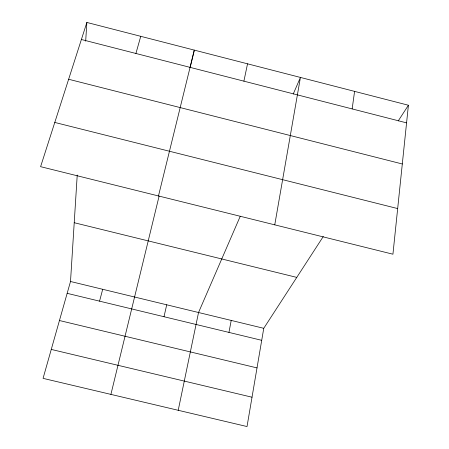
<?xml version="1.0" encoding="UTF-8"?>
<svg xmlns="http://www.w3.org/2000/svg" width="449" height="449" viewBox="0 0 449 449"><rect width="100%" height="100%" fill="white"/><g stroke="black" fill="none" stroke-linecap="round" stroke-linejoin="round"><path stroke-width="0.67" d="M323.291 236.494L263.759 328.309L247.023 426.55L43.065 378.361L70.51 281.495L77.228 175.043M85.68 41.162L86.865 22.45L408.405 105.234L392.931 254.207L40.595 166.669L86.865 22.45M352.156 108.916L354.587 91.377M274.754 224.848L300.432 77.436L293.225 94.054M228.945 332.406L231.213 320.423M178.219 410.291L198.537 312.51L240.26 216.255M243.902 81.157L247.534 63.814M164.014 316.719L166.708 304.798M159.109 196.09L110.909 394.39M190.09 67.614L194.31 50.114L158.469 195.955M99.56 301.156L102.698 289.291M135.907 53.47L140.756 36.324M398.229 120.921L408.405 105.234M51.265 349.423L252.018 397.213M59.453 320.524L257.013 367.905M67.159 293.332L261.711 340.32M70.51 281.495L263.759 328.309M74.22 222.715L296.772 277.392M54.784 122.442L397.674 208.572M68.635 79.26L402.304 163.98M81.392 39.495L406.575 122.869"/></g></svg>
